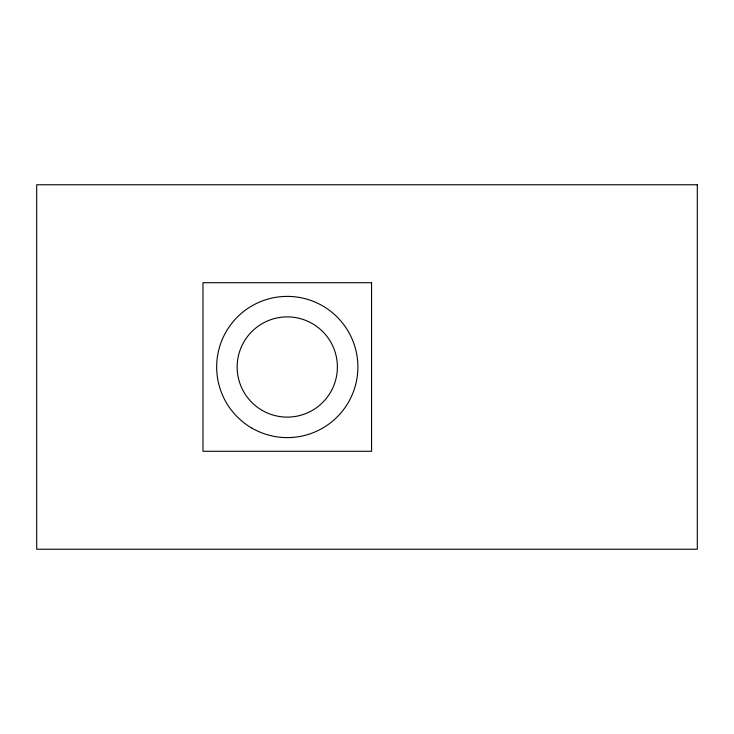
<?xml version="1.0" encoding="UTF-8"?>
<svg xmlns="http://www.w3.org/2000/svg" width="734" height="734" viewBox="0 0 734 734"><rect width="100%" height="100%" fill="white"/><g stroke="black" fill="none" stroke-linecap="round" stroke-linejoin="round"><path stroke-width="1.1" d="M697.3 184.766L36.7 184.766L36.7 549.234L697.3 549.234L697.3 184.766M371.56 282.718L202.988 282.718L202.988 451.282L371.56 451.282L371.56 282.718M262.212 410.398A50.114 50.114 0 0 0 337.383 367A50.114 50.114 0 0 0 262.212 323.602A50.114 50.114 0 0 0 262.212 410.398M251.964 428.151A70.62 70.62 0 0 0 357.889 367A70.62 70.62 0 0 0 251.964 305.849A70.62 70.62 0 0 0 251.964 428.151"/></g></svg>
